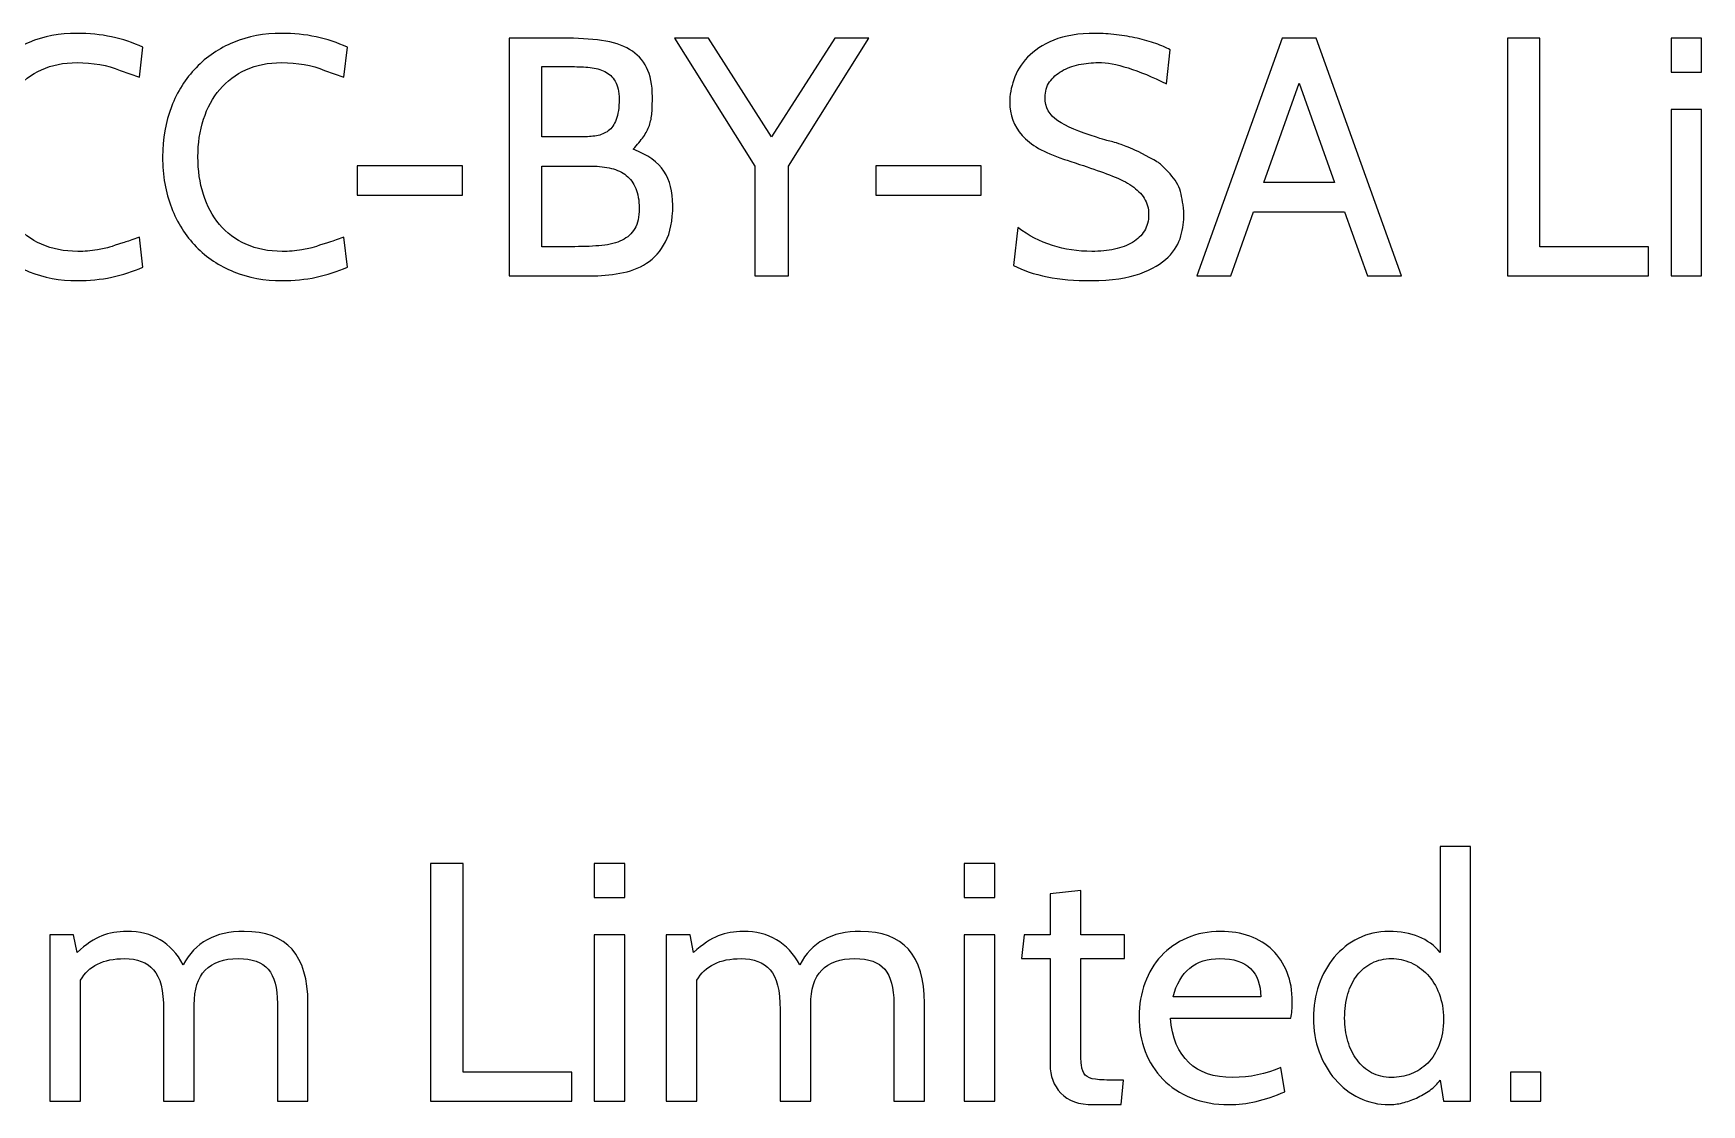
# Model space of a CAD drawing. Header units: centimetres. Extents: x -24 to 24.1, y -20.7 to 0.5.
# Drawn here: x 15.674 to 19.833, y -3.618 to -0.948 of the extents above; entities that cross this region are included whole.
import ezdxf

# ---------------------------------------------------------------- set-up
doc = ezdxf.new("R2010")
doc.units = ezdxf.units.CM
doc.header["$MEASUREMENT"] = 0
doc.layers.add('Layer 1', color=7, linetype='Continuous')

msp = doc.modelspace()

# ---------------------------------------------------------------- linework, layer by layer
at = {"layer": 'Layer 1', "color": 250}
for points, knots in [([(15.78381, -1.56419), (15.74035, -1.56419), (15.70041, -1.55686), (15.66401, -1.54218), (15.66401, -1.54218), (15.6276, -1.5275), (15.59627, -1.50662), (15.57003, -1.47953), (15.57003, -1.47953), (15.54378, -1.45243), (15.52332, -1.41998), (15.50864, -1.38216), (15.50864, -1.38216), (15.49397, -1.34434), (15.48663, -1.30229), (15.48663, -1.25601), (15.48663, -1.25601), (15.48663, -1.21029), (15.49397, -1.16852), (15.50864, -1.1307), (15.50864, -1.1307), (15.52332, -1.09288), (15.54378, -1.06042), (15.57003, -1.03333), (15.57003, -1.03333), (15.59627, -1.00624), (15.62746, -0.98521), (15.66358, -0.97025), (15.66358, -0.97025), (15.69971, -0.9553), (15.7395, -0.94782), (15.78296, -0.94782), (15.78296, -0.94782), (15.84336, -0.94782), (15.89811, -0.95939), (15.94722, -0.98253), (15.94722, -0.98253), (15.94722, -0.98253), (15.93875, -1.05704), (15.93875, -1.05704), (15.93875, -1.05704), (15.93875, -1.05704), (15.89049, -1.0401), (15.89049, -1.0401), (15.89049, -1.0401), (15.85832, -1.02712), (15.82248, -1.02063), (15.78296, -1.02063), (15.78296, -1.02063), (15.74966, -1.02063), (15.72017, -1.02656), (15.69449, -1.03841), (15.69449, -1.03841), (15.66881, -1.05026), (15.64707, -1.06663), (15.62929, -1.08752), (15.62929, -1.08752), (15.61151, -1.1084), (15.59797, -1.13324), (15.58865, -1.16203), (15.58865, -1.16203), (15.57934, -1.19081), (15.57468, -1.22214), (15.57468, -1.25601), (15.57468, -1.25601), (15.57468, -1.28931), (15.5792, -1.32035), (15.58823, -1.34914), (15.58823, -1.34914), (15.59726, -1.37793), (15.61067, -1.4029), (15.62845, -1.42407), (15.62845, -1.42407), (15.64623, -1.44524), (15.66824, -1.46175), (15.69449, -1.4736), (15.69449, -1.4736), (15.72073, -1.48545), (15.75079, -1.49138), (15.78466, -1.49138), (15.78466, -1.49138), (15.79312, -1.49138), (15.80131, -1.4911), (15.80921, -1.49053), (15.80921, -1.49053), (15.81711, -1.48997), (15.8253, -1.48884), (15.83376, -1.48715), (15.83376, -1.48715), (15.83376, -1.48715), (15.85493, -1.48291), (15.85493, -1.48291), (15.85493, -1.48291), (15.85945, -1.48235), (15.86707, -1.48009), (15.87779, -1.47614), (15.87779, -1.47614), (15.87779, -1.47614), (15.89727, -1.47021), (15.89727, -1.47021), (15.89727, -1.47021), (15.90009, -1.46965), (15.90743, -1.46711), (15.91928, -1.46259), (15.91928, -1.46259), (15.91928, -1.46259), (15.93875, -1.45582), (15.93875, -1.45582), (15.93875, -1.45582), (15.93875, -1.45582), (15.94722, -1.53033), (15.94722, -1.53033), (15.94722, -1.53033), (15.89811, -1.5529), (15.84364, -1.56419), (15.78381, -1.56419)], [0, 0, 0, 0, 0.0333333, 0.0333333, 0.0333333, 0.0333333, 0.0666667, 0.0666667, 0.0666667, 0.0666667, 0.1, 0.1, 0.1, 0.1, 0.1333333, 0.1333333, 0.1333333, 0.1333333, 0.1666667, 0.1666667, 0.1666667, 0.1666667, 0.2, 0.2, 0.2, 0.2, 0.2333333, 0.2333333, 0.2333333, 0.2333333, 0.2666667, 0.2666667, 0.2666667, 0.2666667, 0.3, 0.3, 0.3, 0.3, 0.3333333, 0.3333333, 0.3333333, 0.3333333, 0.3666667, 0.3666667, 0.3666667, 0.3666667, 0.4, 0.4, 0.4, 0.4, 0.4333333, 0.4333333, 0.4333333, 0.4333333, 0.4666667, 0.4666667, 0.4666667, 0.4666667, 0.5, 0.5, 0.5, 0.5, 0.5333333, 0.5333333, 0.5333333, 0.5333333, 0.5666667, 0.5666667, 0.5666667, 0.5666667, 0.6, 0.6, 0.6, 0.6, 0.6333333, 0.6333333, 0.6333333, 0.6333333, 0.6666667, 0.6666667, 0.6666667, 0.6666667, 0.7, 0.7, 0.7, 0.7, 0.7333333, 0.7333333, 0.7333333, 0.7333333, 0.7666667, 0.7666667, 0.7666667, 0.7666667, 0.8, 0.8, 0.8, 0.8, 0.8333333, 0.8333333, 0.8333333, 0.8333333, 0.8666667, 0.8666667, 0.8666667, 0.8666667, 0.9, 0.9, 0.9, 0.9, 0.9333333, 0.9333333, 0.9333333, 0.9333333, 1, 1, 1, 1]), ([(16.29351, -1.56419), (16.25005, -1.56419), (16.21011, -1.55686), (16.17371, -1.54218), (16.17371, -1.54218), (16.1373, -1.5275), (16.10597, -1.50662), (16.07973, -1.47953), (16.07973, -1.47953), (16.05348, -1.45243), (16.03302, -1.41998), (16.01834, -1.38216), (16.01834, -1.38216), (16.00367, -1.34434), (15.99633, -1.30229), (15.99633, -1.25601), (15.99633, -1.25601), (15.99633, -1.21029), (16.00367, -1.16852), (16.01834, -1.1307), (16.01834, -1.1307), (16.03302, -1.09288), (16.05348, -1.06042), (16.07973, -1.03333), (16.07973, -1.03333), (16.10597, -1.00624), (16.13716, -0.98521), (16.17328, -0.97025), (16.17328, -0.97025), (16.20941, -0.9553), (16.2492, -0.94782), (16.29266, -0.94782), (16.29266, -0.94782), (16.35306, -0.94782), (16.40781, -0.95939), (16.45692, -0.98253), (16.45692, -0.98253), (16.45692, -0.98253), (16.44845, -1.05704), (16.44845, -1.05704), (16.44845, -1.05704), (16.44845, -1.05704), (16.40019, -1.0401), (16.40019, -1.0401), (16.40019, -1.0401), (16.36802, -1.02712), (16.33218, -1.02063), (16.29266, -1.02063), (16.29266, -1.02063), (16.25936, -1.02063), (16.22987, -1.02656), (16.20419, -1.03841), (16.20419, -1.03841), (16.17851, -1.05026), (16.15677, -1.06663), (16.13899, -1.08752), (16.13899, -1.08752), (16.12121, -1.1084), (16.10767, -1.13324), (16.09835, -1.16203), (16.09835, -1.16203), (16.08904, -1.19081), (16.08438, -1.22214), (16.08438, -1.25601), (16.08438, -1.25601), (16.08438, -1.28931), (16.0889, -1.32035), (16.09793, -1.34914), (16.09793, -1.34914), (16.10696, -1.37793), (16.12037, -1.4029), (16.13815, -1.42407), (16.13815, -1.42407), (16.15593, -1.44524), (16.17794, -1.46175), (16.20419, -1.4736), (16.20419, -1.4736), (16.23043, -1.48545), (16.26049, -1.49138), (16.29436, -1.49138), (16.29436, -1.49138), (16.30282, -1.49138), (16.31101, -1.4911), (16.31891, -1.49053), (16.31891, -1.49053), (16.32681, -1.48997), (16.335, -1.48884), (16.34346, -1.48715), (16.34346, -1.48715), (16.34346, -1.48715), (16.36463, -1.48291), (16.36463, -1.48291), (16.36463, -1.48291), (16.36915, -1.48235), (16.37677, -1.48009), (16.38749, -1.47614), (16.38749, -1.47614), (16.38749, -1.47614), (16.40697, -1.47021), (16.40697, -1.47021), (16.40697, -1.47021), (16.40979, -1.46965), (16.41713, -1.46711), (16.42898, -1.46259), (16.42898, -1.46259), (16.42898, -1.46259), (16.44845, -1.45582), (16.44845, -1.45582), (16.44845, -1.45582), (16.44845, -1.45582), (16.45692, -1.53033), (16.45692, -1.53033), (16.45692, -1.53033), (16.40781, -1.5529), (16.35334, -1.56419), (16.29351, -1.56419)], [0, 0, 0, 0, 0.0333333, 0.0333333, 0.0333333, 0.0333333, 0.0666667, 0.0666667, 0.0666667, 0.0666667, 0.1, 0.1, 0.1, 0.1, 0.1333333, 0.1333333, 0.1333333, 0.1333333, 0.1666667, 0.1666667, 0.1666667, 0.1666667, 0.2, 0.2, 0.2, 0.2, 0.2333333, 0.2333333, 0.2333333, 0.2333333, 0.2666667, 0.2666667, 0.2666667, 0.2666667, 0.3, 0.3, 0.3, 0.3, 0.3333333, 0.3333333, 0.3333333, 0.3333333, 0.3666667, 0.3666667, 0.3666667, 0.3666667, 0.4, 0.4, 0.4, 0.4, 0.4333333, 0.4333333, 0.4333333, 0.4333333, 0.4666667, 0.4666667, 0.4666667, 0.4666667, 0.5, 0.5, 0.5, 0.5, 0.5333333, 0.5333333, 0.5333333, 0.5333333, 0.5666667, 0.5666667, 0.5666667, 0.5666667, 0.6, 0.6, 0.6, 0.6, 0.6333333, 0.6333333, 0.6333333, 0.6333333, 0.6666667, 0.6666667, 0.6666667, 0.6666667, 0.7, 0.7, 0.7, 0.7, 0.7333333, 0.7333333, 0.7333333, 0.7333333, 0.7666667, 0.7666667, 0.7666667, 0.7666667, 0.8, 0.8, 0.8, 0.8, 0.8333333, 0.8333333, 0.8333333, 0.8333333, 0.8666667, 0.8666667, 0.8666667, 0.8666667, 0.9, 0.9, 0.9, 0.9, 0.9333333, 0.9333333, 0.9333333, 0.9333333, 1, 1, 1, 1]), ([(18.31113, -1.56419), (18.22928, -1.56419), (18.16465, -1.55149), (18.11724, -1.52609), (18.11724, -1.52609), (18.11724, -1.52609), (18.12825, -1.43211), (18.12825, -1.43211), (18.12825, -1.43211), (18.1813, -1.47162), (18.24283, -1.49138), (18.31282, -1.49138), (18.31282, -1.49138), (18.33314, -1.49138), (18.35191, -1.48955), (18.36912, -1.48588), (18.36912, -1.48588), (18.38634, -1.48221), (18.4013, -1.47656), (18.414, -1.46894), (18.414, -1.46894), (18.4267, -1.46132), (18.43658, -1.45173), (18.44363, -1.44016), (18.44363, -1.44016), (18.45069, -1.42859), (18.45421, -1.41518), (18.45421, -1.39994), (18.45421, -1.39994), (18.45421, -1.38413), (18.45055, -1.37045), (18.44321, -1.35888), (18.44321, -1.35888), (18.43587, -1.3473), (18.42557, -1.337), (18.4123, -1.32797), (18.4123, -1.32797), (18.39904, -1.31894), (18.38295, -1.31076), (18.36404, -1.30342), (18.36404, -1.30342), (18.34514, -1.29608), (18.32411, -1.28846), (18.30097, -1.28056), (18.30097, -1.28056), (18.30097, -1.28056), (18.2417, -1.26109), (18.2417, -1.26109), (18.2417, -1.26109), (18.19372, -1.24528), (18.15943, -1.22567), (18.13883, -1.20224), (18.13883, -1.20224), (18.11823, -1.17882), (18.10793, -1.15102), (18.10793, -1.11884), (18.10793, -1.11884), (18.10793, -1.10191), (18.11131, -1.08343), (18.11809, -1.06339), (18.11809, -1.06339), (18.12486, -1.04335), (18.13629, -1.02472), (18.15238, -1.00751), (18.15238, -1.00751), (18.16846, -0.99029), (18.19019, -0.97604), (18.21757, -0.96475), (18.21757, -0.96475), (18.24495, -0.95346), (18.27952, -0.94782), (18.32129, -0.94782), (18.32129, -0.94782), (18.33822, -0.94782), (18.35572, -0.94895), (18.37378, -0.9512), (18.37378, -0.9512), (18.39184, -0.95346), (18.4092, -0.95643), (18.42585, -0.96009), (18.42585, -0.96009), (18.4425, -0.96376), (18.45788, -0.96814), (18.47199, -0.97322), (18.47199, -0.97322), (18.48611, -0.9783), (18.49796, -0.98338), (18.50756, -0.98846), (18.50756, -0.98846), (18.50756, -0.98846), (18.49909, -1.07397), (18.49909, -1.07397), (18.49909, -1.07397), (18.42797, -1.03841), (18.37124, -1.02063), (18.32891, -1.02063), (18.32891, -1.02063), (18.31254, -1.02063), (18.29631, -1.02232), (18.28022, -1.02571), (18.28022, -1.02571), (18.26414, -1.0291), (18.24989, -1.03446), (18.23747, -1.0418), (18.23747, -1.0418), (18.22505, -1.04914), (18.21503, -1.05817), (18.20741, -1.06889), (18.20741, -1.06889), (18.19979, -1.07962), (18.19598, -1.0926), (18.19598, -1.10784), (18.19598, -1.10784), (18.19598, -1.13267), (18.20656, -1.15201), (18.22773, -1.16584), (18.22773, -1.16584), (18.2489, -1.17966), (18.28093, -1.19335), (18.32383, -1.2069), (18.32383, -1.2069), (18.33568, -1.21085), (18.34429, -1.21339), (18.34965, -1.21452), (18.34965, -1.21452), (18.35501, -1.21565), (18.36023, -1.21692), (18.36531, -1.21833), (18.36531, -1.21833), (18.37039, -1.21974), (18.37731, -1.222), (18.38606, -1.2251), (18.38606, -1.2251), (18.39481, -1.22821), (18.40878, -1.23399), (18.42797, -1.24246), (18.42797, -1.24246), (18.42797, -1.24246), (18.45675, -1.2577), (18.45675, -1.2577), (18.45675, -1.2577), (18.46409, -1.26165), (18.47016, -1.26504), (18.47496, -1.26786), (18.47496, -1.26786), (18.47976, -1.27068), (18.48357, -1.2735), (18.48639, -1.27633), (18.48639, -1.27633), (18.48639, -1.27633), (18.50756, -1.29834), (18.50756, -1.29834), (18.50756, -1.29834), (18.52054, -1.31189), (18.52915, -1.32656), (18.53338, -1.34237), (18.53338, -1.34237), (18.53761, -1.35817), (18.54058, -1.37708), (18.54227, -1.39909), (18.54227, -1.39909), (18.54227, -1.41603), (18.53973, -1.43395), (18.53465, -1.45286), (18.53465, -1.45286), (18.52957, -1.47177), (18.51884, -1.4894), (18.50248, -1.50577), (18.50248, -1.50577), (18.48611, -1.52214), (18.46282, -1.53583), (18.43262, -1.54684), (18.43262, -1.54684), (18.40243, -1.55784), (18.36193, -1.56363), (18.31113, -1.56419)], [0, 0, 0, 0, 0.0222222, 0.0222222, 0.0222222, 0.0222222, 0.0444444, 0.0444444, 0.0444444, 0.0444445, 0.0666667, 0.0666667, 0.0666667, 0.0666667, 0.0888889, 0.0888889, 0.0888889, 0.0888889, 0.1111111, 0.1111111, 0.1111111, 0.1111111, 0.1333333, 0.1333333, 0.1333333, 0.1333333, 0.1555556, 0.1555556, 0.1555556, 0.1555556, 0.1777778, 0.1777778, 0.1777778, 0.1777778, 0.2, 0.2, 0.2, 0.2, 0.2222222, 0.2222222, 0.2222222, 0.2222222, 0.2444444, 0.2444444, 0.2444444, 0.2444445, 0.2666667, 0.2666667, 0.2666667, 0.2666667, 0.2888889, 0.2888889, 0.2888889, 0.2888889, 0.3111111, 0.3111111, 0.3111111, 0.3111111, 0.3333333, 0.3333333, 0.3333333, 0.3333333, 0.3555556, 0.3555556, 0.3555556, 0.3555556, 0.3777778, 0.3777778, 0.3777778, 0.3777778, 0.4, 0.4, 0.4, 0.4, 0.4222222, 0.4222222, 0.4222222, 0.4222222, 0.4444444, 0.4444444, 0.4444444, 0.4444445, 0.4666667, 0.4666667, 0.4666667, 0.4666667, 0.4888889, 0.4888889, 0.4888889, 0.4888889, 0.5111111, 0.5111111, 0.5111111, 0.5111111, 0.5333333, 0.5333333, 0.5333333, 0.5333333, 0.5555556, 0.5555556, 0.5555556, 0.5555556, 0.5777778, 0.5777778, 0.5777778, 0.5777778, 0.6, 0.6, 0.6, 0.6, 0.6222222, 0.6222222, 0.6222222, 0.6222222, 0.6444444, 0.6444444, 0.6444444, 0.6444445, 0.6666667, 0.6666667, 0.6666667, 0.6666667, 0.6888889, 0.6888889, 0.6888889, 0.6888889, 0.7111111, 0.7111111, 0.7111111, 0.7111111, 0.7333333, 0.7333333, 0.7333333, 0.7333333, 0.7555556, 0.7555556, 0.7555556, 0.7555556, 0.7777778, 0.7777778, 0.7777778, 0.7777778, 0.8, 0.8, 0.8, 0.8, 0.8222222, 0.8222222, 0.8222222, 0.8222222, 0.8444444, 0.8444444, 0.8444444, 0.8444445, 0.8666667, 0.8666667, 0.8666667, 0.8666667, 0.8888889, 0.8888889, 0.8888889, 0.8888889, 0.9111111, 0.9111111, 0.9111111, 0.9111111, 0.9333333, 0.9333333, 0.9333333, 0.9333333, 0.9555556, 0.9555556, 0.9555556, 0.9555556, 1, 1, 1, 1]), ([(17.06313, -1.55234), (17.06313, -1.55234), (16.85993, -1.55234), (16.85993, -1.55234), (16.85993, -1.55234), (16.85993, -1.55234), (16.85993, -0.95967), (16.85993, -0.95967), (16.85993, -0.95967), (16.85993, -0.95967), (16.99371, -0.95967), (16.99371, -0.95967), (16.99371, -0.95967), (17.0304, -0.95967), (17.06271, -0.96165), (17.09065, -0.9656), (17.09065, -0.9656), (17.11859, -0.96955), (17.14187, -0.97703), (17.1605, -0.98803), (17.1605, -0.98803), (17.17913, -0.99904), (17.19324, -1.014), (17.20283, -1.03291), (17.20283, -1.03291), (17.21243, -1.05182), (17.21723, -1.07623), (17.21723, -1.10614), (17.21723, -1.10614), (17.21723, -1.12138), (17.21681, -1.13465), (17.21596, -1.14594), (17.21596, -1.14594), (17.21511, -1.15723), (17.21299, -1.16767), (17.20961, -1.17727), (17.20961, -1.17727), (17.20622, -1.18686), (17.20128, -1.19632), (17.19479, -1.20563), (17.19479, -1.20563), (17.18844, -1.21494), (17.17983, -1.22524), (17.16911, -1.23653), (17.16911, -1.23653), (17.2058, -1.25064), (17.23134, -1.26899), (17.24602, -1.29157), (17.24602, -1.29157), (17.26069, -1.31414), (17.26803, -1.34237), (17.26803, -1.37623), (17.26803, -1.37623), (17.26803, -1.41405), (17.26196, -1.44453), (17.24983, -1.46767), (17.24983, -1.46767), (17.23769, -1.49082), (17.22189, -1.5086), (17.20241, -1.52101), (17.20241, -1.52101), (17.18294, -1.53343), (17.16092, -1.54176), (17.13637, -1.54599), (17.13637, -1.54599), (17.11182, -1.55022), (17.08741, -1.55234), (17.06313, -1.55234)], [0, 0, 0, 0, 0.0555556, 0.0555556, 0.0555556, 0.0555556, 0.1111111, 0.1111111, 0.1111111, 0.1111111, 0.1666667, 0.1666667, 0.1666667, 0.1666667, 0.2222222, 0.2222222, 0.2222222, 0.2222222, 0.2777778, 0.2777778, 0.2777778, 0.2777778, 0.3333333, 0.3333333, 0.3333333, 0.3333333, 0.3888889, 0.3888889, 0.3888889, 0.3888889, 0.4444444, 0.4444444, 0.4444444, 0.4444445, 0.5, 0.5, 0.5, 0.5, 0.5555556, 0.5555556, 0.5555556, 0.5555556, 0.6111111, 0.6111111, 0.6111111, 0.6111111, 0.6666667, 0.6666667, 0.6666667, 0.6666667, 0.7222222, 0.7222222, 0.7222222, 0.7222222, 0.7777778, 0.7777778, 0.7777778, 0.7777778, 0.8333333, 0.8333333, 0.8333333, 0.8333333, 0.8888889, 0.8888889, 0.8888889, 0.8888889, 1, 1, 1, 1]), ([(17.75656, -0.95967), (17.75656, -0.95967), (17.55674, -1.27887), (17.55674, -1.27887), (17.55674, -1.27887), (17.55674, -1.27887), (17.55674, -1.55234), (17.55674, -1.55234), (17.55674, -1.55234), (17.55674, -1.55234), (17.47292, -1.55234), (17.47292, -1.55234), (17.47292, -1.55234), (17.47292, -1.55234), (17.47292, -1.27887), (17.47292, -1.27887), (17.47292, -1.27887), (17.47292, -1.27887), (17.27226, -0.95967), (17.27226, -0.95967), (17.27226, -0.95967), (17.27226, -0.95967), (17.35693, -0.95967), (17.35693, -0.95967), (17.35693, -0.95967), (17.35693, -0.95967), (17.51441, -1.20605), (17.51441, -1.20605), (17.51441, -1.20605), (17.51441, -1.20605), (17.67189, -0.95967), (17.67189, -0.95967), (17.67189, -0.95967), (17.67189, -0.95967), (17.75656, -0.95967), (17.75656, -0.95967)], [0, 0, 0, 0, 0.1, 0.1, 0.1, 0.1, 0.2, 0.2, 0.2, 0.2, 0.3, 0.3, 0.3, 0.3, 0.4, 0.4, 0.4, 0.4, 0.5, 0.5, 0.5, 0.5, 0.6, 0.6, 0.6, 0.6, 0.7, 0.7, 0.7, 0.7, 0.8, 0.8, 0.8, 0.8, 1, 1, 1, 1]), ([(19.08414, -1.55234), (19.08414, -1.55234), (18.99948, -1.55234), (18.99948, -1.55234), (18.99948, -1.55234), (18.99948, -1.55234), (18.94275, -1.39232), (18.94275, -1.39232), (18.94275, -1.39232), (18.94275, -1.39232), (18.71584, -1.39232), (18.71584, -1.39232), (18.71584, -1.39232), (18.71584, -1.39232), (18.65911, -1.55234), (18.65911, -1.55234), (18.65911, -1.55234), (18.65911, -1.55234), (18.57445, -1.55234), (18.57445, -1.55234), (18.57445, -1.55234), (18.57445, -1.55234), (18.78696, -0.95967), (18.78696, -0.95967), (18.78696, -0.95967), (18.78696, -0.95967), (18.87163, -0.95967), (18.87163, -0.95967), (18.87163, -0.95967), (18.87163, -0.95967), (19.08414, -1.55234), (19.08414, -1.55234)], [0, 0, 0, 0, 0.1111111, 0.1111111, 0.1111111, 0.1111111, 0.2222222, 0.2222222, 0.2222222, 0.2222222, 0.3333333, 0.3333333, 0.3333333, 0.3333333, 0.4444444, 0.4444444, 0.4444444, 0.4444445, 0.5555556, 0.5555556, 0.5555556, 0.5555556, 0.6666667, 0.6666667, 0.6666667, 0.6666667, 0.7777778, 0.7777778, 0.7777778, 0.7777778, 1, 1, 1, 1]), ([(19.70052, -1.55234), (19.70052, -1.55234), (19.3483, -1.55234), (19.3483, -1.55234), (19.3483, -1.55234), (19.3483, -1.55234), (19.3483, -0.95967), (19.3483, -0.95967), (19.3483, -0.95967), (19.3483, -0.95967), (19.42958, -0.95967), (19.42958, -0.95967), (19.42958, -0.95967), (19.42958, -0.95967), (19.42958, -1.47953), (19.42958, -1.47953), (19.42958, -1.47953), (19.42958, -1.47953), (19.70052, -1.47953), (19.70052, -1.47953), (19.70052, -1.47953), (19.70052, -1.47953), (19.70052, -1.55234), (19.70052, -1.55234)], [0, 0, 0, 0, 0.1428571, 0.1428571, 0.1428571, 0.1428572, 0.2857143, 0.2857143, 0.2857143, 0.2857143, 0.4285714, 0.4285714, 0.4285714, 0.4285714, 0.5714286, 0.5714286, 0.5714286, 0.5714286, 0.7142857, 0.7142857, 0.7142857, 0.7142857, 1, 1, 1, 1]), ([(19.8326, -1.04434), (19.8326, -1.04434), (19.7564, -1.04434), (19.7564, -1.04434), (19.7564, -1.04434), (19.7564, -1.04434), (19.7564, -0.95967), (19.7564, -0.95967), (19.7564, -0.95967), (19.7564, -0.95967), (19.8326, -0.95967), (19.8326, -0.95967), (19.8326, -0.95967), (19.8326, -0.95967), (19.8326, -1.04434), (19.8326, -1.04434)], [0, 0, 0, 0, 0.2, 0.2, 0.2, 0.2, 0.4, 0.4, 0.4, 0.4, 0.6, 0.6, 0.6, 0.6, 1, 1, 1, 1]), ([(17.01713, -1.03079), (17.01713, -1.03079), (16.94121, -1.03079), (16.94121, -1.03079), (16.94121, -1.03079), (16.94121, -1.03079), (16.94121, -1.20605), (16.94121, -1.20605), (16.94121, -1.20605), (16.94121, -1.20605), (17.0407, -1.20605), (17.0407, -1.20605), (17.0407, -1.20605), (17.0541, -1.20605), (17.06652, -1.20506), (17.07781, -1.20309), (17.07781, -1.20309), (17.08896, -1.20111), (17.09884, -1.19702), (17.1073, -1.19067), (17.1073, -1.19067), (17.11577, -1.18446), (17.12226, -1.17515), (17.12706, -1.16259), (17.12706, -1.16259), (17.13186, -1.15017), (17.13425, -1.1331), (17.13425, -1.11165), (17.13425, -1.11165), (17.13425, -1.09288), (17.13101, -1.0782), (17.12452, -1.06734), (17.12452, -1.06734), (17.11803, -1.05661), (17.10956, -1.04857), (17.09884, -1.04307), (17.09884, -1.04307), (17.08811, -1.03771), (17.07583, -1.03432), (17.06172, -1.03291), (17.06172, -1.03291), (17.04775, -1.0315), (17.0328, -1.03079), (17.01713, -1.03079)], [0, 0, 0, 0, 0.0833333, 0.0833333, 0.0833333, 0.0833333, 0.1666667, 0.1666667, 0.1666667, 0.1666667, 0.25, 0.25, 0.25, 0.25, 0.3333333, 0.3333333, 0.3333333, 0.3333333, 0.4166667, 0.4166667, 0.4166667, 0.4166667, 0.5, 0.5, 0.5, 0.5, 0.5833333, 0.5833333, 0.5833333, 0.5833333, 0.6666667, 0.6666667, 0.6666667, 0.6666667, 0.75, 0.75, 0.75, 0.75, 0.8333333, 0.8333333, 0.8333333, 0.8333333, 1, 1, 1, 1]), ([(18.91735, -1.31951), (18.91735, -1.31951), (18.82929, -1.07228), (18.82929, -1.07228), (18.82929, -1.07228), (18.82929, -1.07228), (18.74124, -1.31951), (18.74124, -1.31951), (18.74124, -1.31951), (18.74124, -1.31951), (18.91735, -1.31951), (18.91735, -1.31951)], [0, 0, 0, 0, 0.25, 0.25, 0.25, 0.25, 0.5, 0.5, 0.5, 0.5, 1, 1, 1, 1]), ([(19.8326, -1.55234), (19.8326, -1.55234), (19.7564, -1.55234), (19.7564, -1.55234), (19.7564, -1.55234), (19.7564, -1.55234), (19.7564, -1.13747), (19.7564, -1.13747), (19.7564, -1.13747), (19.7564, -1.13747), (19.8326, -1.13747), (19.8326, -1.13747), (19.8326, -1.13747), (19.8326, -1.13747), (19.8326, -1.55234), (19.8326, -1.55234)], [0, 0, 0, 0, 0.2, 0.2, 0.2, 0.2, 0.4, 0.4, 0.4, 0.4, 0.6, 0.6, 0.6, 0.6, 1, 1, 1, 1]), ([(16.74394, -1.35083), (16.74394, -1.35083), (16.48147, -1.35083), (16.48147, -1.35083), (16.48147, -1.35083), (16.48147, -1.35083), (16.48147, -1.27802), (16.48147, -1.27802), (16.48147, -1.27802), (16.48147, -1.27802), (16.74394, -1.27802), (16.74394, -1.27802), (16.74394, -1.27802), (16.74394, -1.27802), (16.74394, -1.35083), (16.74394, -1.35083)], [0, 0, 0, 0, 0.2, 0.2, 0.2, 0.2, 0.4, 0.4, 0.4, 0.4, 0.6, 0.6, 0.6, 0.6, 1, 1, 1, 1]), ([(17.0661, -1.27887), (17.0661, -1.27887), (16.94121, -1.27887), (16.94121, -1.27887), (16.94121, -1.27887), (16.94121, -1.27887), (16.94121, -1.47953), (16.94121, -1.47953), (16.94121, -1.47953), (16.94121, -1.47953), (17.02391, -1.47953), (17.02391, -1.47953), (17.02391, -1.47953), (17.04916, -1.47953), (17.07174, -1.47854), (17.09136, -1.47656), (17.09136, -1.47656), (17.11111, -1.47459), (17.12776, -1.47021), (17.14159, -1.46344), (17.14159, -1.46344), (17.15542, -1.45667), (17.16586, -1.44707), (17.1732, -1.43465), (17.1732, -1.43465), (17.18054, -1.42224), (17.18421, -1.4053), (17.18421, -1.38385), (17.18421, -1.38385), (17.18421, -1.3641), (17.18139, -1.34759), (17.17574, -1.33432), (17.17574, -1.33432), (17.1701, -1.32106), (17.16234, -1.31033), (17.15218, -1.30215), (17.15218, -1.30215), (17.14202, -1.29396), (17.1296, -1.28804), (17.11506, -1.28437), (17.11506, -1.28437), (17.10039, -1.2807), (17.08402, -1.27887), (17.0661, -1.27887)], [0, 0, 0, 0, 0.0833333, 0.0833333, 0.0833333, 0.0833333, 0.1666667, 0.1666667, 0.1666667, 0.1666667, 0.25, 0.25, 0.25, 0.25, 0.3333333, 0.3333333, 0.3333333, 0.3333333, 0.4166667, 0.4166667, 0.4166667, 0.4166667, 0.5, 0.5, 0.5, 0.5, 0.5833333, 0.5833333, 0.5833333, 0.5833333, 0.6666667, 0.6666667, 0.6666667, 0.6666667, 0.75, 0.75, 0.75, 0.75, 0.8333333, 0.8333333, 0.8333333, 0.8333333, 1, 1, 1, 1]), ([(18.03681, -1.35083), (18.03681, -1.35083), (17.77434, -1.35083), (17.77434, -1.35083), (17.77434, -1.35083), (17.77434, -1.35083), (17.77434, -1.27802), (17.77434, -1.27802), (17.77434, -1.27802), (17.77434, -1.27802), (18.03681, -1.27802), (18.03681, -1.27802), (18.03681, -1.27802), (18.03681, -1.27802), (18.03681, -1.35083), (18.03681, -1.35083)], [0, 0, 0, 0, 0.2, 0.2, 0.2, 0.2, 0.4, 0.4, 0.4, 0.4, 0.6, 0.6, 0.6, 0.6, 1, 1, 1, 1]), ([(19.25683, -3.60976), (19.25683, -3.60976), (19.1891, -3.60976), (19.1891, -3.60976), (19.1891, -3.60976), (19.1891, -3.60976), (19.18063, -3.55727), (19.18063, -3.55727), (19.18063, -3.55727), (19.17386, -3.56686), (19.16525, -3.57533), (19.15481, -3.58267), (19.15481, -3.58267), (19.14437, -3.59), (19.13336, -3.59635), (19.12179, -3.60172), (19.12179, -3.60172), (19.11022, -3.60708), (19.0985, -3.61117), (19.08665, -3.61399), (19.08665, -3.61399), (19.0748, -3.61682), (19.06379, -3.61823), (19.05363, -3.61823), (19.05363, -3.61823), (19.0271, -3.61823), (19.00227, -3.61258), (18.97912, -3.60129), (18.97912, -3.60129), (18.95598, -3.59), (18.93594, -3.57462), (18.91901, -3.55515), (18.91901, -3.55515), (18.90208, -3.53568), (18.88881, -3.51282), (18.87922, -3.48657), (18.87922, -3.48657), (18.86962, -3.46032), (18.86482, -3.43224), (18.86482, -3.40233), (18.86482, -3.40233), (18.86482, -3.37354), (18.86934, -3.34602), (18.87837, -3.31978), (18.87837, -3.31978), (18.8874, -3.29353), (18.90024, -3.27053), (18.91689, -3.25077), (18.91689, -3.25077), (18.93354, -3.23102), (18.95344, -3.21535), (18.97658, -3.20378), (18.97658, -3.20378), (18.99973, -3.19221), (19.02541, -3.18642), (19.05363, -3.18642), (19.05363, -3.18642), (19.10951, -3.18642), (19.15184, -3.20392), (19.18063, -3.23892), (19.18063, -3.23892), (19.18063, -3.23892), (19.18063, -2.97476), (19.18063, -2.97476), (19.18063, -2.97476), (19.18063, -2.97476), (19.25683, -2.97476), (19.25683, -2.97476), (19.25683, -2.97476), (19.25683, -2.97476), (19.25683, -3.60976), (19.25683, -3.60976)], [0, 0, 0, 0, 0.0526316, 0.0526316, 0.0526316, 0.0526316, 0.1052632, 0.1052632, 0.1052632, 0.1052632, 0.1578947, 0.1578947, 0.1578947, 0.1578947, 0.2105263, 0.2105263, 0.2105263, 0.2105263, 0.2631579, 0.2631579, 0.2631579, 0.2631579, 0.3157895, 0.3157895, 0.3157895, 0.3157895, 0.3684211, 0.3684211, 0.3684211, 0.3684211, 0.4210526, 0.4210526, 0.4210526, 0.4210526, 0.4736842, 0.4736842, 0.4736842, 0.4736842, 0.5263158, 0.5263158, 0.5263158, 0.5263158, 0.5789474, 0.5789474, 0.5789474, 0.5789474, 0.6315789, 0.6315789, 0.6315789, 0.631579, 0.6842105, 0.6842105, 0.6842105, 0.6842105, 0.7368421, 0.7368421, 0.7368421, 0.7368421, 0.7894737, 0.7894737, 0.7894737, 0.7894737, 0.8421053, 0.8421053, 0.8421053, 0.8421053, 0.8947368, 0.8947368, 0.8947368, 0.8947369, 1, 1, 1, 1]), ([(17.01655, -3.60976), (17.01655, -3.60976), (16.66433, -3.60976), (16.66433, -3.60976), (16.66433, -3.60976), (16.66433, -3.60976), (16.66433, -3.01709), (16.66433, -3.01709), (16.66433, -3.01709), (16.66433, -3.01709), (16.74561, -3.01709), (16.74561, -3.01709), (16.74561, -3.01709), (16.74561, -3.01709), (16.74561, -3.53695), (16.74561, -3.53695), (16.74561, -3.53695), (16.74561, -3.53695), (17.01655, -3.53695), (17.01655, -3.53695), (17.01655, -3.53695), (17.01655, -3.53695), (17.01655, -3.60976), (17.01655, -3.60976)], [0, 0, 0, 0, 0.1428571, 0.1428571, 0.1428571, 0.1428572, 0.2857143, 0.2857143, 0.2857143, 0.2857143, 0.4285714, 0.4285714, 0.4285714, 0.4285714, 0.5714286, 0.5714286, 0.5714286, 0.5714286, 0.7142857, 0.7142857, 0.7142857, 0.7142857, 1, 1, 1, 1]), ([(17.14863, -3.10176), (17.14863, -3.10176), (17.07243, -3.10176), (17.07243, -3.10176), (17.07243, -3.10176), (17.07243, -3.10176), (17.07243, -3.01709), (17.07243, -3.01709), (17.07243, -3.01709), (17.07243, -3.01709), (17.14863, -3.01709), (17.14863, -3.01709), (17.14863, -3.01709), (17.14863, -3.01709), (17.14863, -3.10176), (17.14863, -3.10176)], [0, 0, 0, 0, 0.2, 0.2, 0.2, 0.2, 0.4, 0.4, 0.4, 0.4, 0.6, 0.6, 0.6, 0.6, 1, 1, 1, 1]), ([(18.07065, -3.10176), (18.07065, -3.10176), (17.99445, -3.10176), (17.99445, -3.10176), (17.99445, -3.10176), (17.99445, -3.10176), (17.99445, -3.01709), (17.99445, -3.01709), (17.99445, -3.01709), (17.99445, -3.01709), (18.07065, -3.01709), (18.07065, -3.01709), (18.07065, -3.01709), (18.07065, -3.01709), (18.07065, -3.10176), (18.07065, -3.10176)], [0, 0, 0, 0, 0.2, 0.2, 0.2, 0.2, 0.4, 0.4, 0.4, 0.4, 0.6, 0.6, 0.6, 0.6, 1, 1, 1, 1]), ([(18.39153, -3.55727), (18.39153, -3.55727), (18.3856, -3.61823), (18.3856, -3.61823), (18.3856, -3.61823), (18.3856, -3.61823), (18.31702, -3.61823), (18.31702, -3.61823), (18.31702, -3.61823), (18.28034, -3.61823), (18.2531, -3.60863), (18.23532, -3.58944), (18.23532, -3.58944), (18.21754, -3.57025), (18.20865, -3.54682), (18.20865, -3.51917), (18.20865, -3.51917), (18.20865, -3.51917), (18.20865, -3.25416), (18.20865, -3.25416), (18.20865, -3.25416), (18.20865, -3.25416), (18.13753, -3.25416), (18.13753, -3.25416), (18.13753, -3.25416), (18.13753, -3.25416), (18.1443, -3.19489), (18.1443, -3.19489), (18.1443, -3.19489), (18.1443, -3.19489), (18.20865, -3.19489), (18.20865, -3.19489), (18.20865, -3.19489), (18.20865, -3.19489), (18.20865, -3.09244), (18.20865, -3.09244), (18.20865, -3.09244), (18.20865, -3.09244), (18.28485, -3.08482), (18.28485, -3.08482), (18.28485, -3.08482), (18.28485, -3.08482), (18.28485, -3.19489), (18.28485, -3.19489), (18.28485, -3.19489), (18.28485, -3.19489), (18.39407, -3.19489), (18.39407, -3.19489), (18.39407, -3.19489), (18.39407, -3.19489), (18.39407, -3.25416), (18.39407, -3.25416), (18.39407, -3.25416), (18.39407, -3.25416), (18.28485, -3.25416), (18.28485, -3.25416), (18.28485, -3.25416), (18.28485, -3.25416), (18.28485, -3.4726), (18.28485, -3.4726), (18.28485, -3.4726), (18.28485, -3.49236), (18.28542, -3.50788), (18.28654, -3.51917), (18.28654, -3.51917), (18.28767, -3.53046), (18.29092, -3.53892), (18.29628, -3.54457), (18.29628, -3.54457), (18.30164, -3.55021), (18.31025, -3.55374), (18.3221, -3.55515), (18.3221, -3.55515), (18.33396, -3.55656), (18.35061, -3.55727), (18.37206, -3.55727), (18.37206, -3.55727), (18.37206, -3.55727), (18.39153, -3.55727), (18.39153, -3.55727)], [0, 0, 0, 0, 0.047619, 0.047619, 0.047619, 0.0476191, 0.0952381, 0.0952381, 0.0952381, 0.0952381, 0.1428571, 0.1428571, 0.1428571, 0.1428572, 0.1904762, 0.1904762, 0.1904762, 0.1904762, 0.2380952, 0.2380952, 0.2380952, 0.2380952, 0.2857143, 0.2857143, 0.2857143, 0.2857143, 0.3333333, 0.3333333, 0.3333333, 0.3333333, 0.3809524, 0.3809524, 0.3809524, 0.3809524, 0.4285714, 0.4285714, 0.4285714, 0.4285714, 0.4761905, 0.4761905, 0.4761905, 0.4761905, 0.5238095, 0.5238095, 0.5238095, 0.5238095, 0.5714286, 0.5714286, 0.5714286, 0.5714286, 0.6190476, 0.6190476, 0.6190476, 0.6190476, 0.6666667, 0.6666667, 0.6666667, 0.6666667, 0.7142857, 0.7142857, 0.7142857, 0.7142857, 0.7619048, 0.7619048, 0.7619048, 0.7619048, 0.8095238, 0.8095238, 0.8095238, 0.8095238, 0.8571429, 0.8571429, 0.8571429, 0.8571429, 0.9047619, 0.9047619, 0.9047619, 0.9047619, 1, 1, 1, 1]), ([(16.35869, -3.60976), (16.35869, -3.60976), (16.28249, -3.60976), (16.28249, -3.60976), (16.28249, -3.60976), (16.28249, -3.60976), (16.28249, -3.36592), (16.28249, -3.36592), (16.28249, -3.36592), (16.28249, -3.32697), (16.27487, -3.29861), (16.25963, -3.28083), (16.25963, -3.28083), (16.24439, -3.26305), (16.21955, -3.25416), (16.18512, -3.25416), (16.18512, -3.25416), (16.11174, -3.25416), (16.07505, -3.29254), (16.07505, -3.36931), (16.07505, -3.36931), (16.07505, -3.36931), (16.07505, -3.60976), (16.07505, -3.60976), (16.07505, -3.60976), (16.07505, -3.60976), (15.99885, -3.60976), (15.99885, -3.60976), (15.99885, -3.60976), (15.99885, -3.60976), (15.99885, -3.38116), (15.99885, -3.38116), (15.99885, -3.38116), (15.99885, -3.33375), (15.99053, -3.30073), (15.97387, -3.2821), (15.97387, -3.2821), (15.95722, -3.26347), (15.93309, -3.25416), (15.90148, -3.25416), (15.90148, -3.25416), (15.84843, -3.25416), (15.81174, -3.27222), (15.79142, -3.30835), (15.79142, -3.30835), (15.79142, -3.30835), (15.79142, -3.60976), (15.79142, -3.60976), (15.79142, -3.60976), (15.79142, -3.60976), (15.71522, -3.60976), (15.71522, -3.60976), (15.71522, -3.60976), (15.71522, -3.60976), (15.71522, -3.19489), (15.71522, -3.19489), (15.71522, -3.19489), (15.71522, -3.19489), (15.77448, -3.19489), (15.77448, -3.19489), (15.77448, -3.19489), (15.77448, -3.19489), (15.78295, -3.23892), (15.78295, -3.23892), (15.78295, -3.23892), (15.80553, -3.2186), (15.82613, -3.20477), (15.84476, -3.19743), (15.84476, -3.19743), (15.86338, -3.19009), (15.88427, -3.18642), (15.90741, -3.18642), (15.90741, -3.18642), (15.97063, -3.18642), (16.01748, -3.21408), (16.04796, -3.2694), (16.04796, -3.2694), (16.07674, -3.21408), (16.12726, -3.18642), (16.19951, -3.18642), (16.19951, -3.18642), (16.30563, -3.18642), (16.35869, -3.24597), (16.35869, -3.36507), (16.35869, -3.36507), (16.35869, -3.36507), (16.35869, -3.60976), (16.35869, -3.60976)], [0, 0, 0, 0, 0.0434783, 0.0434783, 0.0434783, 0.0434783, 0.0869565, 0.0869565, 0.0869565, 0.0869565, 0.1304348, 0.1304348, 0.1304348, 0.1304348, 0.173913, 0.173913, 0.173913, 0.1739131, 0.2173913, 0.2173913, 0.2173913, 0.2173913, 0.2608696, 0.2608696, 0.2608696, 0.2608696, 0.3043478, 0.3043478, 0.3043478, 0.3043478, 0.3478261, 0.3478261, 0.3478261, 0.3478261, 0.3913043, 0.3913043, 0.3913043, 0.3913044, 0.4347826, 0.4347826, 0.4347826, 0.4347826, 0.4782609, 0.4782609, 0.4782609, 0.4782609, 0.5217391, 0.5217391, 0.5217391, 0.5217391, 0.5652174, 0.5652174, 0.5652174, 0.5652174, 0.6086957, 0.6086957, 0.6086957, 0.6086957, 0.6521739, 0.6521739, 0.6521739, 0.6521739, 0.6956522, 0.6956522, 0.6956522, 0.6956522, 0.7391304, 0.7391304, 0.7391304, 0.7391304, 0.7826087, 0.7826087, 0.7826087, 0.7826087, 0.826087, 0.826087, 0.826087, 0.826087, 0.8695652, 0.8695652, 0.8695652, 0.8695652, 0.9130435, 0.9130435, 0.9130435, 0.9130435, 1, 1, 1, 1]), ([(17.14863, -3.60976), (17.14863, -3.60976), (17.07243, -3.60976), (17.07243, -3.60976), (17.07243, -3.60976), (17.07243, -3.60976), (17.07243, -3.19489), (17.07243, -3.19489), (17.07243, -3.19489), (17.07243, -3.19489), (17.14863, -3.19489), (17.14863, -3.19489), (17.14863, -3.19489), (17.14863, -3.19489), (17.14863, -3.60976), (17.14863, -3.60976)], [0, 0, 0, 0, 0.2, 0.2, 0.2, 0.2, 0.4, 0.4, 0.4, 0.4, 0.6, 0.6, 0.6, 0.6, 1, 1, 1, 1]), ([(17.89539, -3.60976), (17.89539, -3.60976), (17.81919, -3.60976), (17.81919, -3.60976), (17.81919, -3.60976), (17.81919, -3.60976), (17.81919, -3.36592), (17.81919, -3.36592), (17.81919, -3.36592), (17.81919, -3.32697), (17.81157, -3.29861), (17.79633, -3.28083), (17.79633, -3.28083), (17.78109, -3.26305), (17.75625, -3.25416), (17.72182, -3.25416), (17.72182, -3.25416), (17.64844, -3.25416), (17.61175, -3.29254), (17.61175, -3.36931), (17.61175, -3.36931), (17.61175, -3.36931), (17.61175, -3.60976), (17.61175, -3.60976), (17.61175, -3.60976), (17.61175, -3.60976), (17.53555, -3.60976), (17.53555, -3.60976), (17.53555, -3.60976), (17.53555, -3.60976), (17.53555, -3.38116), (17.53555, -3.38116), (17.53555, -3.38116), (17.53555, -3.33375), (17.52723, -3.30073), (17.51057, -3.2821), (17.51057, -3.2821), (17.49392, -3.26347), (17.46979, -3.25416), (17.43818, -3.25416), (17.43818, -3.25416), (17.38513, -3.25416), (17.34844, -3.27222), (17.32812, -3.30835), (17.32812, -3.30835), (17.32812, -3.30835), (17.32812, -3.60976), (17.32812, -3.60976), (17.32812, -3.60976), (17.32812, -3.60976), (17.25192, -3.60976), (17.25192, -3.60976), (17.25192, -3.60976), (17.25192, -3.60976), (17.25192, -3.19489), (17.25192, -3.19489), (17.25192, -3.19489), (17.25192, -3.19489), (17.31118, -3.19489), (17.31118, -3.19489), (17.31118, -3.19489), (17.31118, -3.19489), (17.31965, -3.23892), (17.31965, -3.23892), (17.31965, -3.23892), (17.34223, -3.2186), (17.36283, -3.20477), (17.38146, -3.19743), (17.38146, -3.19743), (17.40008, -3.19009), (17.42097, -3.18642), (17.44411, -3.18642), (17.44411, -3.18642), (17.50733, -3.18642), (17.55418, -3.21408), (17.58466, -3.2694), (17.58466, -3.2694), (17.61344, -3.21408), (17.66396, -3.18642), (17.73621, -3.18642), (17.73621, -3.18642), (17.84233, -3.18642), (17.89539, -3.24597), (17.89539, -3.36507), (17.89539, -3.36507), (17.89539, -3.36507), (17.89539, -3.60976), (17.89539, -3.60976)], [0, 0, 0, 0, 0.0434783, 0.0434783, 0.0434783, 0.0434783, 0.0869565, 0.0869565, 0.0869565, 0.0869565, 0.1304348, 0.1304348, 0.1304348, 0.1304348, 0.173913, 0.173913, 0.173913, 0.1739131, 0.2173913, 0.2173913, 0.2173913, 0.2173913, 0.2608696, 0.2608696, 0.2608696, 0.2608696, 0.3043478, 0.3043478, 0.3043478, 0.3043478, 0.3478261, 0.3478261, 0.3478261, 0.3478261, 0.3913043, 0.3913043, 0.3913043, 0.3913044, 0.4347826, 0.4347826, 0.4347826, 0.4347826, 0.4782609, 0.4782609, 0.4782609, 0.4782609, 0.5217391, 0.5217391, 0.5217391, 0.5217391, 0.5652174, 0.5652174, 0.5652174, 0.5652174, 0.6086957, 0.6086957, 0.6086957, 0.6086957, 0.6521739, 0.6521739, 0.6521739, 0.6521739, 0.6956522, 0.6956522, 0.6956522, 0.6956522, 0.7391304, 0.7391304, 0.7391304, 0.7391304, 0.7826087, 0.7826087, 0.7826087, 0.7826087, 0.826087, 0.826087, 0.826087, 0.826087, 0.8695652, 0.8695652, 0.8695652, 0.8695652, 0.9130435, 0.9130435, 0.9130435, 0.9130435, 1, 1, 1, 1]), ([(18.07065, -3.60976), (18.07065, -3.60976), (17.99445, -3.60976), (17.99445, -3.60976), (17.99445, -3.60976), (17.99445, -3.60976), (17.99445, -3.19489), (17.99445, -3.19489), (17.99445, -3.19489), (17.99445, -3.19489), (18.07065, -3.19489), (18.07065, -3.19489), (18.07065, -3.19489), (18.07065, -3.19489), (18.07065, -3.60976), (18.07065, -3.60976)], [0, 0, 0, 0, 0.2, 0.2, 0.2, 0.2, 0.4, 0.4, 0.4, 0.4, 0.6, 0.6, 0.6, 0.6, 1, 1, 1, 1]), ([(18.80894, -3.40233), (18.80894, -3.40233), (18.50837, -3.40233), (18.50837, -3.40233), (18.50837, -3.40233), (18.5174, -3.5011), (18.56933, -3.55049), (18.66416, -3.55049), (18.66416, -3.55049), (18.70649, -3.55049), (18.74628, -3.54231), (18.78354, -3.52594), (18.78354, -3.52594), (18.78354, -3.52594), (18.7937, -3.58605), (18.7937, -3.58605), (18.7937, -3.58605), (18.74459, -3.6075), (18.69831, -3.61823), (18.65484, -3.61823), (18.65484, -3.61823), (18.61985, -3.61823), (18.58838, -3.61258), (18.56044, -3.60129), (18.56044, -3.60129), (18.5325, -3.59), (18.50893, -3.57462), (18.48974, -3.55515), (18.48974, -3.55515), (18.47055, -3.53568), (18.45588, -3.51253), (18.44572, -3.48572), (18.44572, -3.48572), (18.43556, -3.45891), (18.43048, -3.42998), (18.43048, -3.39894), (18.43048, -3.39894), (18.43048, -3.36902), (18.43527, -3.34108), (18.44487, -3.31512), (18.44487, -3.31512), (18.45447, -3.28915), (18.46801, -3.26672), (18.48551, -3.24781), (18.48551, -3.24781), (18.50301, -3.2289), (18.52432, -3.21394), (18.54943, -3.20294), (18.54943, -3.20294), (18.57455, -3.19193), (18.60263, -3.18642), (18.63368, -3.18642), (18.63368, -3.18642), (18.66021, -3.18642), (18.68448, -3.19038), (18.70649, -3.19828), (18.70649, -3.19828), (18.7285, -3.20618), (18.74727, -3.21775), (18.76279, -3.23299), (18.76279, -3.23299), (18.77832, -3.24823), (18.79045, -3.26672), (18.7992, -3.28845), (18.7992, -3.28845), (18.80795, -3.31018), (18.81232, -3.33459), (18.81232, -3.36169), (18.81232, -3.36169), (18.81232, -3.37749), (18.8112, -3.39104), (18.80894, -3.40233)], [0, 0, 0, 0, 0.0526316, 0.0526316, 0.0526316, 0.0526316, 0.1052632, 0.1052632, 0.1052632, 0.1052632, 0.1578947, 0.1578947, 0.1578947, 0.1578947, 0.2105263, 0.2105263, 0.2105263, 0.2105263, 0.2631579, 0.2631579, 0.2631579, 0.2631579, 0.3157895, 0.3157895, 0.3157895, 0.3157895, 0.3684211, 0.3684211, 0.3684211, 0.3684211, 0.4210526, 0.4210526, 0.4210526, 0.4210526, 0.4736842, 0.4736842, 0.4736842, 0.4736842, 0.5263158, 0.5263158, 0.5263158, 0.5263158, 0.5789474, 0.5789474, 0.5789474, 0.5789474, 0.6315789, 0.6315789, 0.6315789, 0.631579, 0.6842105, 0.6842105, 0.6842105, 0.6842105, 0.7368421, 0.7368421, 0.7368421, 0.7368421, 0.7894737, 0.7894737, 0.7894737, 0.7894737, 0.8421053, 0.8421053, 0.8421053, 0.8421053, 0.8947368, 0.8947368, 0.8947368, 0.8947369, 1, 1, 1, 1]), ([(18.63198, -3.25416), (18.57046, -3.25416), (18.53151, -3.28605), (18.51514, -3.34983), (18.51514, -3.34983), (18.51514, -3.34983), (18.73358, -3.34983), (18.73358, -3.34983), (18.73358, -3.34983), (18.73358, -3.31935), (18.72512, -3.29579), (18.70818, -3.27914), (18.70818, -3.27914), (18.69125, -3.26248), (18.66585, -3.25416), (18.63198, -3.25416)], [0, 0, 0, 0, 0.2, 0.2, 0.2, 0.2, 0.4, 0.4, 0.4, 0.4, 0.6, 0.6, 0.6, 0.6, 1, 1, 1, 1]), ([(19.05956, -3.25416), (19.0415, -3.25416), (19.02527, -3.25783), (19.01087, -3.26517), (19.01087, -3.26517), (18.99648, -3.2725), (18.9842, -3.28266), (18.97404, -3.29565), (18.97404, -3.29565), (18.96388, -3.30863), (18.95612, -3.32415), (18.95076, -3.34221), (18.95076, -3.34221), (18.9454, -3.36027), (18.94272, -3.38031), (18.94272, -3.40233), (18.94272, -3.40233), (18.94272, -3.42265), (18.9454, -3.44184), (18.95076, -3.4599), (18.95076, -3.4599), (18.95612, -3.47796), (18.96374, -3.49363), (18.97362, -3.50689), (18.97362, -3.50689), (18.9835, -3.52015), (18.99563, -3.53074), (19.01003, -3.53864), (19.01003, -3.53864), (19.02442, -3.54654), (19.04093, -3.55049), (19.05956, -3.55049), (19.05956, -3.55049), (19.07649, -3.55049), (19.09272, -3.54753), (19.10824, -3.5416), (19.10824, -3.5416), (19.12376, -3.53568), (19.13759, -3.52665), (19.14973, -3.51451), (19.14973, -3.51451), (19.16186, -3.50237), (19.17146, -3.48713), (19.17851, -3.46879), (19.17851, -3.46879), (19.18557, -3.45044), (19.1891, -3.42914), (19.1891, -3.40487), (19.1891, -3.40487), (19.1891, -3.38116), (19.18543, -3.35999), (19.17809, -3.34137), (19.17809, -3.34137), (19.17075, -3.32274), (19.16102, -3.30693), (19.14888, -3.29395), (19.14888, -3.29395), (19.13675, -3.28097), (19.12292, -3.27109), (19.10739, -3.26432), (19.10739, -3.26432), (19.09187, -3.25755), (19.07593, -3.25416), (19.05956, -3.25416)], [0, 0, 0, 0, 0.0588235, 0.0588235, 0.0588235, 0.0588235, 0.1176471, 0.1176471, 0.1176471, 0.1176471, 0.1764706, 0.1764706, 0.1764706, 0.1764706, 0.2352941, 0.2352941, 0.2352941, 0.2352941, 0.2941176, 0.2941176, 0.2941176, 0.2941177, 0.3529412, 0.3529412, 0.3529412, 0.3529412, 0.4117647, 0.4117647, 0.4117647, 0.4117647, 0.4705882, 0.4705882, 0.4705882, 0.4705882, 0.5294118, 0.5294118, 0.5294118, 0.5294118, 0.5882353, 0.5882353, 0.5882353, 0.5882353, 0.6470588, 0.6470588, 0.6470588, 0.6470588, 0.7058824, 0.7058824, 0.7058824, 0.7058824, 0.7647059, 0.7647059, 0.7647059, 0.7647059, 0.8235294, 0.8235294, 0.8235294, 0.8235294, 0.8823529, 0.8823529, 0.8823529, 0.882353, 1, 1, 1, 1]), ([(19.43209, -3.60976), (19.43209, -3.60976), (19.35589, -3.60976), (19.35589, -3.60976), (19.35589, -3.60976), (19.35589, -3.60976), (19.35589, -3.53695), (19.35589, -3.53695), (19.35589, -3.53695), (19.35589, -3.53695), (19.43209, -3.53695), (19.43209, -3.53695), (19.43209, -3.53695), (19.43209, -3.53695), (19.43209, -3.60976), (19.43209, -3.60976)], [0, 0, 0, 0, 0.2, 0.2, 0.2, 0.2, 0.4, 0.4, 0.4, 0.4, 0.6, 0.6, 0.6, 0.6, 1, 1, 1, 1])]:
    msp.add_open_spline(points, degree=3, knots=knots, dxfattribs=at)

doc.saveas('drawing.dxf')
